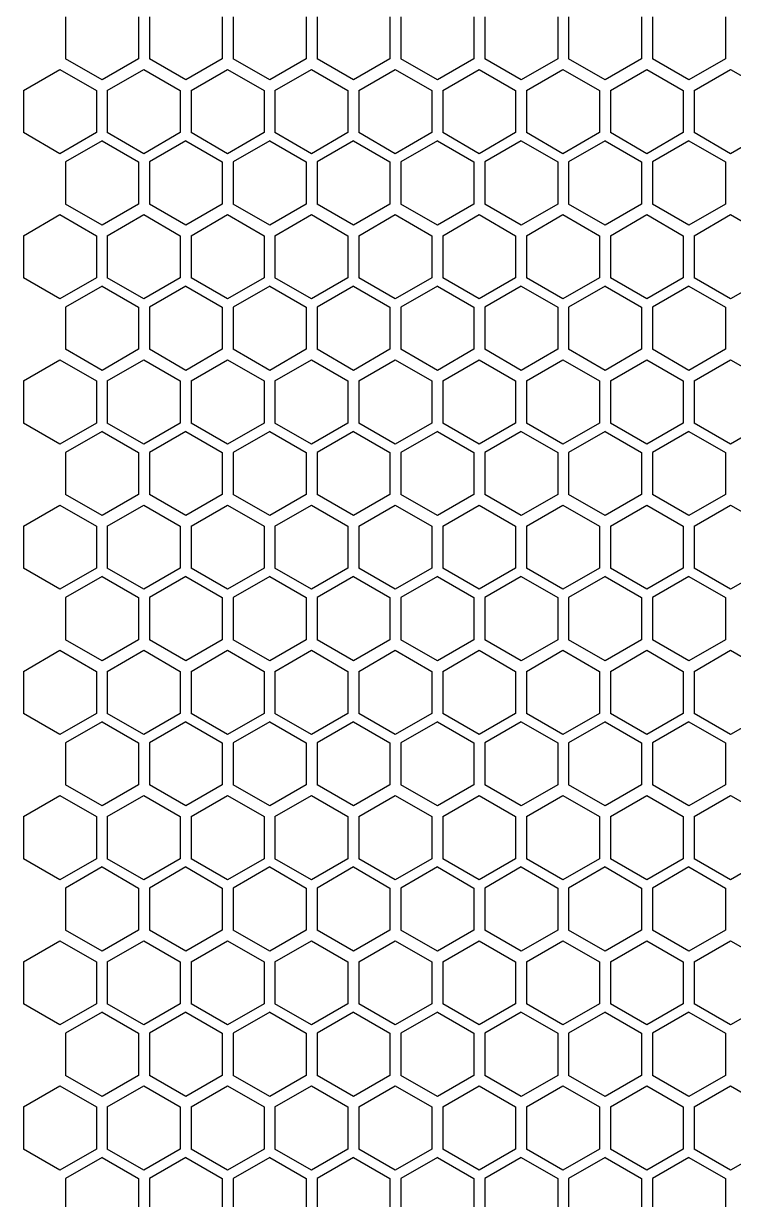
# Model space of a CAD drawing. Header units: millimetres. Extents: x 55614 to 110757, y -66981 to -47484.
# Drawn here: x 63302 to 63379.9, y -50502.5 to -50373.5 of the extents above; entities that cross this region are included whole.
import ezdxf

# ---------------------------------------------------------------- set-up
doc = ezdxf.new("R2010")
doc.units = ezdxf.units.MM
doc.layers.add('4215-0412-2_0', color=7, linetype='Continuous')
doc.layers.add('THICK', color=7, linetype='Continuous', lineweight=0)

# ---------------------------------------------------------------- blocks, each defined once
blk = doc.blocks.new('2-1725')
at = {"layer": '4215-0412-2_0', "color": 7, "linetype": 'Continuous'}
for p, q in [((-17780.18, -71798.88), (-17780.18, -71803.5)), ((-17772.18, -71798.88), (-17772.18, -71803.5)), ((-17770.98, -71798.88), (-17770.98, -71803.5)), ((-17762.98, -71798.88), (-17762.98, -71803.5)), ((-17761.78, -71798.88), (-17761.78, -71803.5)), ((-17753.78, -71798.88), (-17753.78, -71803.5)), ((-17752.58, -71798.88), (-17752.58, -71803.5)), ((-17744.58, -71798.88), (-17744.58, -71803.5)), ((-17743.38, -71798.88), (-17743.38, -71803.5)), ((-17735.38, -71798.88), (-17735.38, -71803.5)), ((-17734.18, -71798.88), (-17734.18, -71803.5)), ((-17726.18, -71798.88), (-17726.18, -71803.5)), ((-17724.98, -71798.88), (-17724.98, -71803.5)), ((-17716.98, -71798.88), (-17716.98, -71803.5)), ((-17715.78, -71798.88), (-17715.78, -71803.5)), ((-17707.78, -71798.88), (-17707.78, -71803.5)), ((-17776.18, -71805.81), (-17780.18, -71803.5)), ((-17772.18, -71803.5), (-17776.18, -71805.81)), ((-17766.98, -71805.81), (-17770.98, -71803.5)), ((-17762.98, -71803.5), (-17766.98, -71805.81)), ((-17757.78, -71805.81), (-17761.78, -71803.5)), ((-17753.78, -71803.5), (-17757.78, -71805.81)), ((-17748.58, -71805.81), (-17752.58, -71803.5)), ((-17744.58, -71803.5), (-17748.58, -71805.81)), ((-17739.38, -71805.81), (-17743.38, -71803.5)), ((-17735.38, -71803.5), (-17739.38, -71805.81)), ((-17730.18, -71805.81), (-17734.18, -71803.5)), ((-17726.18, -71803.5), (-17730.18, -71805.81)), ((-17720.98, -71805.81), (-17724.98, -71803.5)), ((-17716.98, -71803.5), (-17720.98, -71805.81)), ((-17711.78, -71805.81), (-17715.78, -71803.5)), ((-17707.78, -71803.5), (-17711.78, -71805.81)), ((-17784.8, -71806.97), (-17780.8, -71804.66)), ((-17780.8, -71804.66), (-17776.8, -71806.97)), ((-17775.6, -71806.97), (-17771.6, -71804.66)), ((-17771.6, -71804.66), (-17767.6, -71806.97)), ((-17766.4, -71806.97), (-17762.4, -71804.66)), ((-17762.4, -71804.66), (-17758.4, -71806.97)), ((-17757.2, -71806.97), (-17753.2, -71804.66)), ((-17753.2, -71804.66), (-17749.2, -71806.97)), ((-17748, -71806.97), (-17744, -71804.66)), ((-17744, -71804.66), (-17740, -71806.97)), ((-17738.8, -71806.97), (-17734.8, -71804.66)), ((-17734.8, -71804.66), (-17730.8, -71806.97)), ((-17729.6, -71806.97), (-17725.6, -71804.66)), ((-17725.6, -71804.66), (-17721.6, -71806.97)), ((-17720.4, -71806.97), (-17716.4, -71804.66)), ((-17716.4, -71804.66), (-17712.4, -71806.97)), ((-17711.2, -71806.97), (-17707.2, -71804.66)), ((-17707.2, -71804.66), (-17703.2, -71806.97)), ((-17784.8, -71806.97), (-17784.8, -71811.59)), ((-17776.8, -71806.97), (-17776.8, -71811.59)), ((-17775.6, -71806.97), (-17775.6, -71811.59)), ((-17767.6, -71806.97), (-17767.6, -71811.59)), ((-17766.4, -71806.97), (-17766.4, -71811.59)), ((-17758.4, -71806.97), (-17758.4, -71811.59)), ((-17757.2, -71806.97), (-17757.2, -71811.59)), ((-17749.2, -71806.97), (-17749.2, -71811.59)), ((-17748, -71806.97), (-17748, -71811.59)), ((-17740, -71806.97), (-17740, -71811.59)), ((-17738.8, -71806.97), (-17738.8, -71811.59)), ((-17730.8, -71806.97), (-17730.8, -71811.59)), ((-17729.6, -71806.97), (-17729.6, -71811.59)), ((-17721.6, -71806.97), (-17721.6, -71811.59)), ((-17720.4, -71806.97), (-17720.4, -71811.59)), ((-17712.4, -71806.97), (-17712.4, -71811.59)), ((-17711.2, -71806.97), (-17711.2, -71811.59)), ((-17780.8, -71813.9), (-17784.8, -71811.59)), ((-17776.8, -71811.59), (-17780.8, -71813.9)), ((-17771.6, -71813.9), (-17775.6, -71811.59)), ((-17767.6, -71811.59), (-17771.6, -71813.9)), ((-17762.4, -71813.9), (-17766.4, -71811.59)), ((-17758.4, -71811.59), (-17762.4, -71813.9)), ((-17753.2, -71813.9), (-17757.2, -71811.59)), ((-17749.2, -71811.59), (-17753.2, -71813.9)), ((-17744, -71813.9), (-17748, -71811.59)), ((-17740, -71811.59), (-17744, -71813.9)), ((-17734.8, -71813.9), (-17738.8, -71811.59)), ((-17730.8, -71811.59), (-17734.8, -71813.9)), ((-17725.6, -71813.9), (-17729.6, -71811.59)), ((-17721.6, -71811.59), (-17725.6, -71813.9)), ((-17716.4, -71813.9), (-17720.4, -71811.59)), ((-17712.4, -71811.59), (-17716.4, -71813.9)), ((-17707.2, -71813.9), (-17711.2, -71811.59)), ((-17703.2, -71811.59), (-17707.2, -71813.9)), ((-17776.18, -71812.5), (-17780.18, -71814.81)), ((-17776.18, -71812.5), (-17772.18, -71814.81)), ((-17766.98, -71812.5), (-17770.98, -71814.81)), ((-17766.98, -71812.5), (-17762.98, -71814.81)), ((-17757.78, -71812.5), (-17761.78, -71814.81)), ((-17757.78, -71812.5), (-17753.78, -71814.81)), ((-17748.58, -71812.5), (-17752.58, -71814.81)), ((-17748.58, -71812.5), (-17744.58, -71814.81)), ((-17739.38, -71812.5), (-17743.38, -71814.81)), ((-17739.38, -71812.5), (-17735.38, -71814.81)), ((-17730.18, -71812.5), (-17734.18, -71814.81)), ((-17730.18, -71812.5), (-17726.18, -71814.81)), ((-17720.98, -71812.5), (-17724.98, -71814.81)), ((-17720.98, -71812.5), (-17716.98, -71814.81)), ((-17711.78, -71812.5), (-17715.78, -71814.81)), ((-17711.78, -71812.5), (-17707.78, -71814.81)), ((-17780.18, -71814.81), (-17780.18, -71819.43)), ((-17772.18, -71814.81), (-17772.18, -71819.43)), ((-17770.98, -71814.81), (-17770.98, -71819.43)), ((-17762.98, -71814.81), (-17762.98, -71819.43)), ((-17761.78, -71814.81), (-17761.78, -71819.43)), ((-17753.78, -71814.81), (-17753.78, -71819.43)), ((-17752.58, -71814.81), (-17752.58, -71819.43)), ((-17744.58, -71814.81), (-17744.58, -71819.43)), ((-17743.38, -71814.81), (-17743.38, -71819.43)), ((-17735.38, -71814.81), (-17735.38, -71819.43)), ((-17734.18, -71814.81), (-17734.18, -71819.43)), ((-17726.18, -71814.81), (-17726.18, -71819.43)), ((-17724.98, -71814.81), (-17724.98, -71819.43)), ((-17716.98, -71814.81), (-17716.98, -71819.43)), ((-17715.78, -71814.81), (-17715.78, -71819.43)), ((-17707.78, -71814.81), (-17707.78, -71819.43)), ((-17776.18, -71821.74), (-17780.18, -71819.43)), ((-17772.18, -71819.43), (-17776.18, -71821.74)), ((-17766.98, -71821.74), (-17770.98, -71819.43)), ((-17762.98, -71819.43), (-17766.98, -71821.74)), ((-17757.78, -71821.74), (-17761.78, -71819.43)), ((-17753.78, -71819.43), (-17757.78, -71821.74)), ((-17748.58, -71821.74), (-17752.58, -71819.43)), ((-17744.58, -71819.43), (-17748.58, -71821.74)), ((-17739.38, -71821.74), (-17743.38, -71819.43)), ((-17735.38, -71819.43), (-17739.38, -71821.74)), ((-17730.18, -71821.74), (-17734.18, -71819.43)), ((-17726.18, -71819.43), (-17730.18, -71821.74)), ((-17720.98, -71821.74), (-17724.98, -71819.43)), ((-17716.98, -71819.43), (-17720.98, -71821.74)), ((-17711.78, -71821.74), (-17715.78, -71819.43)), ((-17707.78, -71819.43), (-17711.78, -71821.74)), ((-17784.8, -71822.9), (-17780.8, -71820.59)), ((-17780.8, -71820.59), (-17776.8, -71822.9)), ((-17775.6, -71822.9), (-17771.6, -71820.59)), ((-17771.6, -71820.59), (-17767.6, -71822.9)), ((-17766.4, -71822.9), (-17762.4, -71820.59)), ((-17762.4, -71820.59), (-17758.4, -71822.9)), ((-17757.2, -71822.9), (-17753.2, -71820.59)), ((-17753.2, -71820.59), (-17749.2, -71822.9)), ((-17748, -71822.9), (-17744, -71820.59)), ((-17744, -71820.59), (-17740, -71822.9)), ((-17738.8, -71822.9), (-17734.8, -71820.59)), ((-17734.8, -71820.59), (-17730.8, -71822.9)), ((-17729.6, -71822.9), (-17725.6, -71820.59)), ((-17725.6, -71820.59), (-17721.6, -71822.9)), ((-17720.4, -71822.9), (-17716.4, -71820.59)), ((-17716.4, -71820.59), (-17712.4, -71822.9)), ((-17711.2, -71822.9), (-17707.2, -71820.59)), ((-17707.2, -71820.59), (-17703.2, -71822.9)), ((-17784.8, -71822.9), (-17784.8, -71827.52)), ((-17776.8, -71822.9), (-17776.8, -71827.52)), ((-17775.6, -71822.9), (-17775.6, -71827.52)), ((-17767.6, -71822.9), (-17767.6, -71827.52)), ((-17766.4, -71822.9), (-17766.4, -71827.52)), ((-17758.4, -71822.9), (-17758.4, -71827.52)), ((-17757.2, -71822.9), (-17757.2, -71827.52)), ((-17749.2, -71822.9), (-17749.2, -71827.52)), ((-17748, -71822.9), (-17748, -71827.52)), ((-17740, -71822.9), (-17740, -71827.52)), ((-17738.8, -71822.9), (-17738.8, -71827.52)), ((-17730.8, -71822.9), (-17730.8, -71827.52)), ((-17729.6, -71822.9), (-17729.6, -71827.52)), ((-17721.6, -71822.9), (-17721.6, -71827.52)), ((-17720.4, -71822.9), (-17720.4, -71827.52)), ((-17712.4, -71822.9), (-17712.4, -71827.52)), ((-17711.2, -71822.9), (-17711.2, -71827.52)), ((-17780.8, -71829.83), (-17784.8, -71827.52)), ((-17776.8, -71827.52), (-17780.8, -71829.83)), ((-17776.18, -71828.43), (-17780.18, -71830.74)), ((-17776.18, -71828.43), (-17772.18, -71830.74)), ((-17771.6, -71829.83), (-17775.6, -71827.52)), ((-17767.6, -71827.52), (-17771.6, -71829.83)), ((-17766.98, -71828.43), (-17770.98, -71830.74)), ((-17766.98, -71828.43), (-17762.98, -71830.74)), ((-17762.4, -71829.83), (-17766.4, -71827.52)), ((-17758.4, -71827.52), (-17762.4, -71829.83)), ((-17757.78, -71828.43), (-17761.78, -71830.74)), ((-17757.78, -71828.43), (-17753.78, -71830.74)), ((-17753.2, -71829.83), (-17757.2, -71827.52)), ((-17749.2, -71827.52), (-17753.2, -71829.83)), ((-17748.58, -71828.43), (-17752.58, -71830.74)), ((-17748.58, -71828.43), (-17744.58, -71830.74)), ((-17744, -71829.83), (-17748, -71827.52)), ((-17740, -71827.52), (-17744, -71829.83)), ((-17739.38, -71828.43), (-17743.38, -71830.74)), ((-17739.38, -71828.43), (-17735.38, -71830.74)), ((-17734.8, -71829.83), (-17738.8, -71827.52)), ((-17730.8, -71827.52), (-17734.8, -71829.83)), ((-17730.18, -71828.43), (-17734.18, -71830.74)), ((-17730.18, -71828.43), (-17726.18, -71830.74)), ((-17725.6, -71829.83), (-17729.6, -71827.52)), ((-17721.6, -71827.52), (-17725.6, -71829.83)), ((-17720.98, -71828.43), (-17724.98, -71830.74)), ((-17720.98, -71828.43), (-17716.98, -71830.74)), ((-17716.4, -71829.83), (-17720.4, -71827.52)), ((-17712.4, -71827.52), (-17716.4, -71829.83)), ((-17711.78, -71828.43), (-17715.78, -71830.74)), ((-17711.78, -71828.43), (-17707.78, -71830.74)), ((-17707.2, -71829.83), (-17711.2, -71827.52)), ((-17703.2, -71827.52), (-17707.2, -71829.83)), ((-17780.18, -71830.74), (-17780.18, -71835.36)), ((-17772.18, -71830.74), (-17772.18, -71835.36)), ((-17770.98, -71830.74), (-17770.98, -71835.36)), ((-17762.98, -71830.74), (-17762.98, -71835.36)), ((-17761.78, -71830.74), (-17761.78, -71835.36)), ((-17753.78, -71830.74), (-17753.78, -71835.36)), ((-17752.58, -71830.74), (-17752.58, -71835.36)), ((-17744.58, -71830.74), (-17744.58, -71835.36)), ((-17743.38, -71830.74), (-17743.38, -71835.36)), ((-17735.38, -71830.74), (-17735.38, -71835.36)), ((-17734.18, -71830.74), (-17734.18, -71835.36)), ((-17726.18, -71830.74), (-17726.18, -71835.36)), ((-17724.98, -71830.74), (-17724.98, -71835.36)), ((-17716.98, -71830.74), (-17716.98, -71835.36)), ((-17715.78, -71830.74), (-17715.78, -71835.36)), ((-17707.78, -71830.74), (-17707.78, -71835.36)), ((-17776.18, -71837.67), (-17780.18, -71835.36)), ((-17772.18, -71835.36), (-17776.18, -71837.67)), ((-17766.98, -71837.67), (-17770.98, -71835.36)), ((-17762.98, -71835.36), (-17766.98, -71837.67)), ((-17757.78, -71837.67), (-17761.78, -71835.36)), ((-17753.78, -71835.36), (-17757.78, -71837.67)), ((-17748.58, -71837.67), (-17752.58, -71835.36)), ((-17744.58, -71835.36), (-17748.58, -71837.67)), ((-17739.38, -71837.67), (-17743.38, -71835.36)), ((-17735.38, -71835.36), (-17739.38, -71837.67)), ((-17730.18, -71837.67), (-17734.18, -71835.36)), ((-17726.18, -71835.36), (-17730.18, -71837.67)), ((-17720.98, -71837.67), (-17724.98, -71835.36)), ((-17716.98, -71835.36), (-17720.98, -71837.67)), ((-17711.78, -71837.67), (-17715.78, -71835.36)), ((-17707.78, -71835.36), (-17711.78, -71837.67)), ((-17784.8, -71838.83), (-17780.8, -71836.52)), ((-17780.8, -71836.52), (-17776.8, -71838.83)), ((-17775.6, -71838.83), (-17771.6, -71836.52)), ((-17771.6, -71836.52), (-17767.6, -71838.83)), ((-17766.4, -71838.83), (-17762.4, -71836.52)), ((-17762.4, -71836.52), (-17758.4, -71838.83)), ((-17757.2, -71838.83), (-17753.2, -71836.52)), ((-17753.2, -71836.52), (-17749.2, -71838.83)), ((-17748, -71838.83), (-17744, -71836.52)), ((-17744, -71836.52), (-17740, -71838.83)), ((-17738.8, -71838.83), (-17734.8, -71836.52)), ((-17734.8, -71836.52), (-17730.8, -71838.83)), ((-17729.6, -71838.83), (-17725.6, -71836.52)), ((-17725.6, -71836.52), (-17721.6, -71838.83)), ((-17720.4, -71838.83), (-17716.4, -71836.52)), ((-17716.4, -71836.52), (-17712.4, -71838.83)), ((-17711.2, -71838.83), (-17707.2, -71836.52)), ((-17707.2, -71836.52), (-17703.2, -71838.83)), ((-17784.8, -71838.83), (-17784.8, -71843.45)), ((-17776.8, -71838.83), (-17776.8, -71843.45)), ((-17775.6, -71838.83), (-17775.6, -71843.45)), ((-17767.6, -71838.83), (-17767.6, -71843.45)), ((-17766.4, -71838.83), (-17766.4, -71843.45)), ((-17758.4, -71838.83), (-17758.4, -71843.45)), ((-17757.2, -71838.83), (-17757.2, -71843.45)), ((-17749.2, -71838.83), (-17749.2, -71843.45)), ((-17748, -71838.83), (-17748, -71843.45)), ((-17740, -71838.83), (-17740, -71843.45)), ((-17738.8, -71838.83), (-17738.8, -71843.45)), ((-17730.8, -71838.83), (-17730.8, -71843.45)), ((-17729.6, -71838.83), (-17729.6, -71843.45)), ((-17721.6, -71838.83), (-17721.6, -71843.45)), ((-17720.4, -71838.83), (-17720.4, -71843.45)), ((-17712.4, -71838.83), (-17712.4, -71843.45)), ((-17711.2, -71838.83), (-17711.2, -71843.45)), ((-17780.8, -71845.76), (-17784.8, -71843.45)), ((-17776.8, -71843.45), (-17780.8, -71845.76)), ((-17771.6, -71845.76), (-17775.6, -71843.45)), ((-17767.6, -71843.45), (-17771.6, -71845.76)), ((-17762.4, -71845.76), (-17766.4, -71843.45)), ((-17758.4, -71843.45), (-17762.4, -71845.76)), ((-17753.2, -71845.76), (-17757.2, -71843.45)), ((-17749.2, -71843.45), (-17753.2, -71845.76)), ((-17744, -71845.76), (-17748, -71843.45)), ((-17740, -71843.45), (-17744, -71845.76)), ((-17734.8, -71845.76), (-17738.8, -71843.45)), ((-17730.8, -71843.45), (-17734.8, -71845.76)), ((-17725.6, -71845.76), (-17729.6, -71843.45)), ((-17721.6, -71843.45), (-17725.6, -71845.76)), ((-17716.4, -71845.76), (-17720.4, -71843.45)), ((-17712.4, -71843.45), (-17716.4, -71845.76)), ((-17707.2, -71845.76), (-17711.2, -71843.45)), ((-17703.2, -71843.45), (-17707.2, -71845.76)), ((-17776.18, -71844.36), (-17780.18, -71846.67)), ((-17776.18, -71844.36), (-17772.18, -71846.67)), ((-17766.98, -71844.36), (-17770.98, -71846.67)), ((-17766.98, -71844.36), (-17762.98, -71846.67)), ((-17757.78, -71844.36), (-17761.78, -71846.67)), ((-17757.78, -71844.36), (-17753.78, -71846.67)), ((-17748.58, -71844.36), (-17752.58, -71846.67)), ((-17748.58, -71844.36), (-17744.58, -71846.67)), ((-17739.38, -71844.36), (-17743.38, -71846.67)), ((-17739.38, -71844.36), (-17735.38, -71846.67)), ((-17730.18, -71844.36), (-17734.18, -71846.67)), ((-17730.18, -71844.36), (-17726.18, -71846.67)), ((-17720.98, -71844.36), (-17724.98, -71846.67)), ((-17720.98, -71844.36), (-17716.98, -71846.67)), ((-17711.78, -71844.36), (-17715.78, -71846.67)), ((-17711.78, -71844.36), (-17707.78, -71846.67)), ((-17780.18, -71846.67), (-17780.18, -71851.29)), ((-17772.18, -71846.67), (-17772.18, -71851.29)), ((-17770.98, -71846.67), (-17770.98, -71851.29)), ((-17762.98, -71846.67), (-17762.98, -71851.29)), ((-17761.78, -71846.67), (-17761.78, -71851.29)), ((-17753.78, -71846.67), (-17753.78, -71851.29)), ((-17752.58, -71846.67), (-17752.58, -71851.29)), ((-17744.58, -71846.67), (-17744.58, -71851.29)), ((-17743.38, -71846.67), (-17743.38, -71851.29)), ((-17735.38, -71846.67), (-17735.38, -71851.29)), ((-17734.18, -71846.67), (-17734.18, -71851.29)), ((-17726.18, -71846.67), (-17726.18, -71851.29)), ((-17724.98, -71846.67), (-17724.98, -71851.29)), ((-17716.98, -71846.67), (-17716.98, -71851.29)), ((-17715.78, -71846.67), (-17715.78, -71851.29)), ((-17707.78, -71846.67), (-17707.78, -71851.29)), ((-17776.18, -71853.6), (-17780.18, -71851.29)), ((-17772.18, -71851.29), (-17776.18, -71853.6)), ((-17766.98, -71853.6), (-17770.98, -71851.29)), ((-17762.98, -71851.29), (-17766.98, -71853.6)), ((-17757.78, -71853.6), (-17761.78, -71851.29)), ((-17753.78, -71851.29), (-17757.78, -71853.6)), ((-17748.58, -71853.6), (-17752.58, -71851.29)), ((-17744.58, -71851.29), (-17748.58, -71853.6)), ((-17739.38, -71853.6), (-17743.38, -71851.29)), ((-17735.38, -71851.29), (-17739.38, -71853.6)), ((-17730.18, -71853.6), (-17734.18, -71851.29)), ((-17726.18, -71851.29), (-17730.18, -71853.6)), ((-17720.98, -71853.6), (-17724.98, -71851.29)), ((-17716.98, -71851.29), (-17720.98, -71853.6)), ((-17711.78, -71853.6), (-17715.78, -71851.29)), ((-17707.78, -71851.29), (-17711.78, -71853.6)), ((-17784.8, -71854.76), (-17780.8, -71852.45)), ((-17780.8, -71852.45), (-17776.8, -71854.76)), ((-17775.6, -71854.76), (-17771.6, -71852.45)), ((-17771.6, -71852.45), (-17767.6, -71854.76)), ((-17766.4, -71854.76), (-17762.4, -71852.45)), ((-17762.4, -71852.45), (-17758.4, -71854.76)), ((-17757.2, -71854.76), (-17753.2, -71852.45)), ((-17753.2, -71852.45), (-17749.2, -71854.76)), ((-17748, -71854.76), (-17744, -71852.45)), ((-17744, -71852.45), (-17740, -71854.76)), ((-17738.8, -71854.76), (-17734.8, -71852.45)), ((-17734.8, -71852.45), (-17730.8, -71854.76)), ((-17729.6, -71854.76), (-17725.6, -71852.45)), ((-17725.6, -71852.45), (-17721.6, -71854.76)), ((-17720.4, -71854.76), (-17716.4, -71852.45)), ((-17716.4, -71852.45), (-17712.4, -71854.76)), ((-17711.2, -71854.76), (-17707.2, -71852.45)), ((-17707.2, -71852.45), (-17703.2, -71854.76)), ((-17784.8, -71854.76), (-17784.8, -71859.38)), ((-17776.8, -71854.76), (-17776.8, -71859.38)), ((-17775.6, -71854.76), (-17775.6, -71859.38)), ((-17767.6, -71854.76), (-17767.6, -71859.38)), ((-17766.4, -71854.76), (-17766.4, -71859.38)), ((-17758.4, -71854.76), (-17758.4, -71859.38)), ((-17757.2, -71854.76), (-17757.2, -71859.38)), ((-17749.2, -71854.76), (-17749.2, -71859.38)), ((-17748, -71854.76), (-17748, -71859.38)), ((-17740, -71854.76), (-17740, -71859.38)), ((-17738.8, -71854.76), (-17738.8, -71859.38)), ((-17730.8, -71854.76), (-17730.8, -71859.38)), ((-17729.6, -71854.76), (-17729.6, -71859.38)), ((-17721.6, -71854.76), (-17721.6, -71859.38)), ((-17720.4, -71854.76), (-17720.4, -71859.38)), ((-17712.4, -71854.76), (-17712.4, -71859.38)), ((-17711.2, -71854.76), (-17711.2, -71859.38)), ((-17780.8, -71861.69), (-17784.8, -71859.38)), ((-17776.8, -71859.38), (-17780.8, -71861.69)), ((-17771.6, -71861.69), (-17775.6, -71859.38)), ((-17767.6, -71859.38), (-17771.6, -71861.69)), ((-17762.4, -71861.69), (-17766.4, -71859.38)), ((-17758.4, -71859.38), (-17762.4, -71861.69)), ((-17753.2, -71861.69), (-17757.2, -71859.38)), ((-17749.2, -71859.38), (-17753.2, -71861.69)), ((-17744, -71861.69), (-17748, -71859.38)), ((-17740, -71859.38), (-17744, -71861.69)), ((-17734.8, -71861.69), (-17738.8, -71859.38)), ((-17730.8, -71859.38), (-17734.8, -71861.69)), ((-17725.6, -71861.69), (-17729.6, -71859.38)), ((-17721.6, -71859.38), (-17725.6, -71861.69)), ((-17716.4, -71861.69), (-17720.4, -71859.38)), ((-17712.4, -71859.38), (-17716.4, -71861.69)), ((-17707.2, -71861.69), (-17711.2, -71859.38)), ((-17703.2, -71859.38), (-17707.2, -71861.69)), ((-17776.18, -71860.29), (-17780.18, -71862.6)), ((-17776.18, -71860.29), (-17772.18, -71862.6)), ((-17766.98, -71860.29), (-17770.98, -71862.6)), ((-17766.98, -71860.29), (-17762.98, -71862.6)), ((-17757.78, -71860.29), (-17761.78, -71862.6)), ((-17757.78, -71860.29), (-17753.78, -71862.6)), ((-17748.58, -71860.29), (-17752.58, -71862.6)), ((-17748.58, -71860.29), (-17744.58, -71862.6)), ((-17739.38, -71860.29), (-17743.38, -71862.6)), ((-17739.38, -71860.29), (-17735.38, -71862.6)), ((-17730.18, -71860.29), (-17734.18, -71862.6)), ((-17730.18, -71860.29), (-17726.18, -71862.6)), ((-17720.98, -71860.29), (-17724.98, -71862.6)), ((-17720.98, -71860.29), (-17716.98, -71862.6)), ((-17711.78, -71860.29), (-17715.78, -71862.6)), ((-17711.78, -71860.29), (-17707.78, -71862.6)), ((-17780.18, -71862.6), (-17780.18, -71867.22)), ((-17772.18, -71862.6), (-17772.18, -71867.22)), ((-17770.98, -71862.6), (-17770.98, -71867.22)), ((-17762.98, -71862.6), (-17762.98, -71867.22)), ((-17761.78, -71862.6), (-17761.78, -71867.22)), ((-17753.78, -71862.6), (-17753.78, -71867.22)), ((-17752.58, -71862.6), (-17752.58, -71867.22)), ((-17744.58, -71862.6), (-17744.58, -71867.22)), ((-17743.38, -71862.6), (-17743.38, -71867.22)), ((-17735.38, -71862.6), (-17735.38, -71867.22)), ((-17734.18, -71862.6), (-17734.18, -71867.22)), ((-17726.18, -71862.6), (-17726.18, -71867.22)), ((-17724.98, -71862.6), (-17724.98, -71867.22)), ((-17716.98, -71862.6), (-17716.98, -71867.22)), ((-17715.78, -71862.6), (-17715.78, -71867.22)), ((-17707.78, -71862.6), (-17707.78, -71867.22)), ((-17776.18, -71869.53), (-17780.18, -71867.22)), ((-17772.18, -71867.22), (-17776.18, -71869.53)), ((-17766.98, -71869.53), (-17770.98, -71867.22)), ((-17762.98, -71867.22), (-17766.98, -71869.53)), ((-17757.78, -71869.53), (-17761.78, -71867.22)), ((-17753.78, -71867.22), (-17757.78, -71869.53)), ((-17748.58, -71869.53), (-17752.58, -71867.22)), ((-17744.58, -71867.22), (-17748.58, -71869.53)), ((-17739.38, -71869.53), (-17743.38, -71867.22)), ((-17735.38, -71867.22), (-17739.38, -71869.53)), ((-17730.18, -71869.53), (-17734.18, -71867.22)), ((-17726.18, -71867.22), (-17730.18, -71869.53)), ((-17720.98, -71869.53), (-17724.98, -71867.22)), ((-17716.98, -71867.22), (-17720.98, -71869.53)), ((-17711.78, -71869.53), (-17715.78, -71867.22)), ((-17707.78, -71867.22), (-17711.78, -71869.53)), ((-17784.8, -71870.69), (-17780.8, -71868.38)), ((-17780.8, -71868.38), (-17776.8, -71870.69)), ((-17775.6, -71870.69), (-17771.6, -71868.38)), ((-17771.6, -71868.38), (-17767.6, -71870.69)), ((-17766.4, -71870.69), (-17762.4, -71868.38)), ((-17762.4, -71868.38), (-17758.4, -71870.69)), ((-17757.2, -71870.69), (-17753.2, -71868.38)), ((-17753.2, -71868.38), (-17749.2, -71870.69)), ((-17748, -71870.69), (-17744, -71868.38)), ((-17744, -71868.38), (-17740, -71870.69)), ((-17738.8, -71870.69), (-17734.8, -71868.38)), ((-17734.8, -71868.38), (-17730.8, -71870.69)), ((-17729.6, -71870.69), (-17725.6, -71868.38)), ((-17725.6, -71868.38), (-17721.6, -71870.69)), ((-17720.4, -71870.69), (-17716.4, -71868.38)), ((-17716.4, -71868.38), (-17712.4, -71870.69)), ((-17711.2, -71870.69), (-17707.2, -71868.38)), ((-17707.2, -71868.38), (-17703.2, -71870.69)), ((-17784.8, -71870.69), (-17784.8, -71875.31)), ((-17776.8, -71870.69), (-17776.8, -71875.31)), ((-17775.6, -71870.69), (-17775.6, -71875.31)), ((-17767.6, -71870.69), (-17767.6, -71875.31)), ((-17766.4, -71870.69), (-17766.4, -71875.31)), ((-17758.4, -71870.69), (-17758.4, -71875.31)), ((-17757.2, -71870.69), (-17757.2, -71875.31)), ((-17749.2, -71870.69), (-17749.2, -71875.31)), ((-17748, -71870.69), (-17748, -71875.31)), ((-17740, -71870.69), (-17740, -71875.31)), ((-17738.8, -71870.69), (-17738.8, -71875.31)), ((-17730.8, -71870.69), (-17730.8, -71875.31)), ((-17729.6, -71870.69), (-17729.6, -71875.31)), ((-17721.6, -71870.69), (-17721.6, -71875.31)), ((-17720.4, -71870.69), (-17720.4, -71875.31)), ((-17712.4, -71870.69), (-17712.4, -71875.31)), ((-17711.2, -71870.69), (-17711.2, -71875.31)), ((-17780.8, -71877.62), (-17784.8, -71875.31)), ((-17776.8, -71875.31), (-17780.8, -71877.62)), ((-17776.18, -71876.22), (-17780.18, -71878.53)), ((-17776.18, -71876.22), (-17772.18, -71878.53)), ((-17771.6, -71877.62), (-17775.6, -71875.31)), ((-17767.6, -71875.31), (-17771.6, -71877.62)), ((-17766.98, -71876.22), (-17770.98, -71878.53)), ((-17766.98, -71876.22), (-17762.98, -71878.53)), ((-17762.4, -71877.62), (-17766.4, -71875.31)), ((-17758.4, -71875.31), (-17762.4, -71877.62)), ((-17757.78, -71876.22), (-17761.78, -71878.53)), ((-17757.78, -71876.22), (-17753.78, -71878.53)), ((-17753.2, -71877.62), (-17757.2, -71875.31)), ((-17749.2, -71875.31), (-17753.2, -71877.62)), ((-17748.58, -71876.22), (-17752.58, -71878.53)), ((-17748.58, -71876.22), (-17744.58, -71878.53)), ((-17744, -71877.62), (-17748, -71875.31)), ((-17740, -71875.31), (-17744, -71877.62)), ((-17739.38, -71876.22), (-17743.38, -71878.53)), ((-17739.38, -71876.22), (-17735.38, -71878.53)), ((-17734.8, -71877.62), (-17738.8, -71875.31)), ((-17730.8, -71875.31), (-17734.8, -71877.62)), ((-17730.18, -71876.22), (-17734.18, -71878.53)), ((-17730.18, -71876.22), (-17726.18, -71878.53)), ((-17725.6, -71877.62), (-17729.6, -71875.31)), ((-17721.6, -71875.31), (-17725.6, -71877.62)), ((-17720.98, -71876.22), (-17724.98, -71878.53)), ((-17720.98, -71876.22), (-17716.98, -71878.53)), ((-17716.4, -71877.62), (-17720.4, -71875.31)), ((-17712.4, -71875.31), (-17716.4, -71877.62)), ((-17711.78, -71876.22), (-17715.78, -71878.53)), ((-17711.78, -71876.22), (-17707.78, -71878.53)), ((-17707.2, -71877.62), (-17711.2, -71875.31)), ((-17703.2, -71875.31), (-17707.2, -71877.62)), ((-17780.18, -71878.53), (-17780.18, -71883.15)), ((-17772.18, -71878.53), (-17772.18, -71883.15)), ((-17770.98, -71878.53), (-17770.98, -71883.15)), ((-17762.98, -71878.53), (-17762.98, -71883.15)), ((-17761.78, -71878.53), (-17761.78, -71883.15)), ((-17753.78, -71878.53), (-17753.78, -71883.15)), ((-17752.58, -71878.53), (-17752.58, -71883.15)), ((-17744.58, -71878.53), (-17744.58, -71883.15)), ((-17743.38, -71878.53), (-17743.38, -71883.15)), ((-17735.38, -71878.53), (-17735.38, -71883.15)), ((-17734.18, -71878.53), (-17734.18, -71883.15)), ((-17726.18, -71878.53), (-17726.18, -71883.15)), ((-17724.98, -71878.53), (-17724.98, -71883.15)), ((-17716.98, -71878.53), (-17716.98, -71883.15)), ((-17715.78, -71878.53), (-17715.78, -71883.15)), ((-17707.78, -71878.53), (-17707.78, -71883.15)), ((-17776.18, -71885.46), (-17780.18, -71883.15)), ((-17772.18, -71883.15), (-17776.18, -71885.46)), ((-17766.98, -71885.46), (-17770.98, -71883.15)), ((-17762.98, -71883.15), (-17766.98, -71885.46)), ((-17757.78, -71885.46), (-17761.78, -71883.15)), ((-17753.78, -71883.15), (-17757.78, -71885.46)), ((-17748.58, -71885.46), (-17752.58, -71883.15)), ((-17744.58, -71883.15), (-17748.58, -71885.46)), ((-17739.38, -71885.46), (-17743.38, -71883.15)), ((-17735.38, -71883.15), (-17739.38, -71885.46)), ((-17730.18, -71885.46), (-17734.18, -71883.15)), ((-17726.18, -71883.15), (-17730.18, -71885.46)), ((-17720.98, -71885.46), (-17724.98, -71883.15)), ((-17716.98, -71883.15), (-17720.98, -71885.46)), ((-17711.78, -71885.46), (-17715.78, -71883.15)), ((-17707.78, -71883.15), (-17711.78, -71885.46)), ((-17784.8, -71886.62), (-17780.8, -71884.31)), ((-17780.8, -71884.31), (-17776.8, -71886.62)), ((-17775.6, -71886.62), (-17771.6, -71884.31)), ((-17771.6, -71884.31), (-17767.6, -71886.62)), ((-17766.4, -71886.62), (-17762.4, -71884.31)), ((-17762.4, -71884.31), (-17758.4, -71886.62)), ((-17757.2, -71886.62), (-17753.2, -71884.31)), ((-17753.2, -71884.31), (-17749.2, -71886.62)), ((-17748, -71886.62), (-17744, -71884.31)), ((-17744, -71884.31), (-17740, -71886.62)), ((-17738.8, -71886.62), (-17734.8, -71884.31)), ((-17734.8, -71884.31), (-17730.8, -71886.62)), ((-17729.6, -71886.62), (-17725.6, -71884.31)), ((-17725.6, -71884.31), (-17721.6, -71886.62)), ((-17720.4, -71886.62), (-17716.4, -71884.31)), ((-17716.4, -71884.31), (-17712.4, -71886.62)), ((-17711.2, -71886.62), (-17707.2, -71884.31)), ((-17707.2, -71884.31), (-17703.2, -71886.62)), ((-17784.8, -71886.62), (-17784.8, -71891.24)), ((-17776.8, -71886.62), (-17776.8, -71891.24)), ((-17775.6, -71886.62), (-17775.6, -71891.24)), ((-17767.6, -71886.62), (-17767.6, -71891.24)), ((-17766.4, -71886.62), (-17766.4, -71891.24)), ((-17758.4, -71886.62), (-17758.4, -71891.24)), ((-17757.2, -71886.62), (-17757.2, -71891.24)), ((-17749.2, -71886.62), (-17749.2, -71891.24)), ((-17748, -71886.62), (-17748, -71891.24)), ((-17740, -71886.62), (-17740, -71891.24)), ((-17738.8, -71886.62), (-17738.8, -71891.24)), ((-17730.8, -71886.62), (-17730.8, -71891.24)), ((-17729.6, -71886.62), (-17729.6, -71891.24)), ((-17721.6, -71886.62), (-17721.6, -71891.24)), ((-17720.4, -71886.62), (-17720.4, -71891.24)), ((-17712.4, -71886.62), (-17712.4, -71891.24)), ((-17711.2, -71886.62), (-17711.2, -71891.24)), ((-17780.8, -71893.55), (-17784.8, -71891.24)), ((-17776.8, -71891.24), (-17780.8, -71893.55)), ((-17771.6, -71893.55), (-17775.6, -71891.24)), ((-17767.6, -71891.24), (-17771.6, -71893.55)), ((-17762.4, -71893.55), (-17766.4, -71891.24)), ((-17758.4, -71891.24), (-17762.4, -71893.55)), ((-17753.2, -71893.55), (-17757.2, -71891.24)), ((-17749.2, -71891.24), (-17753.2, -71893.55)), ((-17744, -71893.55), (-17748, -71891.24)), ((-17740, -71891.24), (-17744, -71893.55)), ((-17734.8, -71893.55), (-17738.8, -71891.24)), ((-17730.8, -71891.24), (-17734.8, -71893.55)), ((-17725.6, -71893.55), (-17729.6, -71891.24)), ((-17721.6, -71891.24), (-17725.6, -71893.55)), ((-17716.4, -71893.55), (-17720.4, -71891.24)), ((-17712.4, -71891.24), (-17716.4, -71893.55)), ((-17707.2, -71893.55), (-17711.2, -71891.24)), ((-17703.2, -71891.24), (-17707.2, -71893.55)), ((-17776.18, -71892.15), (-17780.18, -71894.46)), ((-17776.18, -71892.15), (-17772.18, -71894.46)), ((-17766.98, -71892.15), (-17770.98, -71894.46)), ((-17766.98, -71892.15), (-17762.98, -71894.46)), ((-17757.78, -71892.15), (-17761.78, -71894.46)), ((-17757.78, -71892.15), (-17753.78, -71894.46)), ((-17748.58, -71892.15), (-17752.58, -71894.46)), ((-17748.58, -71892.15), (-17744.58, -71894.46)), ((-17739.38, -71892.15), (-17743.38, -71894.46)), ((-17739.38, -71892.15), (-17735.38, -71894.46)), ((-17730.18, -71892.15), (-17734.18, -71894.46)), ((-17730.18, -71892.15), (-17726.18, -71894.46)), ((-17720.98, -71892.15), (-17724.98, -71894.46)), ((-17720.98, -71892.15), (-17716.98, -71894.46)), ((-17711.78, -71892.15), (-17715.78, -71894.46)), ((-17711.78, -71892.15), (-17707.78, -71894.46)), ((-17780.18, -71894.46), (-17780.18, -71899.08)), ((-17772.18, -71894.46), (-17772.18, -71899.08)), ((-17770.98, -71894.46), (-17770.98, -71899.08)), ((-17762.98, -71894.46), (-17762.98, -71899.08)), ((-17761.78, -71894.46), (-17761.78, -71899.08)), ((-17753.78, -71894.46), (-17753.78, -71899.08)), ((-17752.58, -71894.46), (-17752.58, -71899.08)), ((-17744.58, -71894.46), (-17744.58, -71899.08)), ((-17743.38, -71894.46), (-17743.38, -71899.08)), ((-17735.38, -71894.46), (-17735.38, -71899.08)), ((-17734.18, -71894.46), (-17734.18, -71899.08)), ((-17726.18, -71894.46), (-17726.18, -71899.08)), ((-17724.98, -71894.46), (-17724.98, -71899.08)), ((-17716.98, -71894.46), (-17716.98, -71899.08)), ((-17715.78, -71894.46), (-17715.78, -71899.08)), ((-17707.78, -71894.46), (-17707.78, -71899.08)), ((-17776.18, -71901.39), (-17780.18, -71899.08)), ((-17772.18, -71899.08), (-17776.18, -71901.39)), ((-17766.98, -71901.39), (-17770.98, -71899.08)), ((-17762.98, -71899.08), (-17766.98, -71901.39)), ((-17757.78, -71901.39), (-17761.78, -71899.08)), ((-17753.78, -71899.08), (-17757.78, -71901.39)), ((-17748.58, -71901.39), (-17752.58, -71899.08)), ((-17744.58, -71899.08), (-17748.58, -71901.39)), ((-17739.38, -71901.39), (-17743.38, -71899.08)), ((-17735.38, -71899.08), (-17739.38, -71901.39)), ((-17730.18, -71901.39), (-17734.18, -71899.08)), ((-17726.18, -71899.08), (-17730.18, -71901.39)), ((-17720.98, -71901.39), (-17724.98, -71899.08)), ((-17716.98, -71899.08), (-17720.98, -71901.39)), ((-17711.78, -71901.39), (-17715.78, -71899.08)), ((-17707.78, -71899.08), (-17711.78, -71901.39)), ((-17784.8, -71902.55), (-17780.8, -71900.24)), ((-17780.8, -71900.24), (-17776.8, -71902.55)), ((-17775.6, -71902.55), (-17771.6, -71900.24)), ((-17771.6, -71900.24), (-17767.6, -71902.55)), ((-17766.4, -71902.55), (-17762.4, -71900.24)), ((-17762.4, -71900.24), (-17758.4, -71902.55)), ((-17757.2, -71902.55), (-17753.2, -71900.24)), ((-17753.2, -71900.24), (-17749.2, -71902.55)), ((-17748, -71902.55), (-17744, -71900.24)), ((-17744, -71900.24), (-17740, -71902.55)), ((-17738.8, -71902.55), (-17734.8, -71900.24)), ((-17734.8, -71900.24), (-17730.8, -71902.55)), ((-17729.6, -71902.55), (-17725.6, -71900.24)), ((-17725.6, -71900.24), (-17721.6, -71902.55)), ((-17720.4, -71902.55), (-17716.4, -71900.24)), ((-17716.4, -71900.24), (-17712.4, -71902.55)), ((-17711.2, -71902.55), (-17707.2, -71900.24)), ((-17707.2, -71900.24), (-17703.2, -71902.55)), ((-17784.8, -71902.55), (-17784.8, -71907.17)), ((-17776.8, -71902.55), (-17776.8, -71907.17)), ((-17775.6, -71902.55), (-17775.6, -71907.17)), ((-17767.6, -71902.55), (-17767.6, -71907.17)), ((-17766.4, -71902.55), (-17766.4, -71907.17)), ((-17758.4, -71902.55), (-17758.4, -71907.17)), ((-17757.2, -71902.55), (-17757.2, -71907.17)), ((-17749.2, -71902.55), (-17749.2, -71907.17)), ((-17748, -71902.55), (-17748, -71907.17)), ((-17740, -71902.55), (-17740, -71907.17)), ((-17738.8, -71902.55), (-17738.8, -71907.17)), ((-17730.8, -71902.55), (-17730.8, -71907.17)), ((-17729.6, -71902.55), (-17729.6, -71907.17)), ((-17721.6, -71902.55), (-17721.6, -71907.17)), ((-17720.4, -71902.55), (-17720.4, -71907.17)), ((-17712.4, -71902.55), (-17712.4, -71907.17)), ((-17711.2, -71902.55), (-17711.2, -71907.17)), ((-17780.8, -71909.48), (-17784.8, -71907.17)), ((-17776.8, -71907.17), (-17780.8, -71909.48)), ((-17771.6, -71909.48), (-17775.6, -71907.17)), ((-17767.6, -71907.17), (-17771.6, -71909.48)), ((-17762.4, -71909.48), (-17766.4, -71907.17)), ((-17758.4, -71907.17), (-17762.4, -71909.48)), ((-17753.2, -71909.48), (-17757.2, -71907.17)), ((-17749.2, -71907.17), (-17753.2, -71909.48)), ((-17744, -71909.48), (-17748, -71907.17)), ((-17740, -71907.17), (-17744, -71909.48)), ((-17734.8, -71909.48), (-17738.8, -71907.17)), ((-17730.8, -71907.17), (-17734.8, -71909.48)), ((-17725.6, -71909.48), (-17729.6, -71907.17)), ((-17721.6, -71907.17), (-17725.6, -71909.48)), ((-17716.4, -71909.48), (-17720.4, -71907.17)), ((-17712.4, -71907.17), (-17716.4, -71909.48)), ((-17707.2, -71909.48), (-17711.2, -71907.17)), ((-17703.2, -71907.17), (-17707.2, -71909.48)), ((-17776.18, -71908.08), (-17780.18, -71910.39)), ((-17776.18, -71908.08), (-17772.18, -71910.39)), ((-17766.98, -71908.08), (-17770.98, -71910.39)), ((-17766.98, -71908.08), (-17762.98, -71910.39)), ((-17757.78, -71908.08), (-17761.78, -71910.39)), ((-17757.78, -71908.08), (-17753.78, -71910.39)), ((-17748.58, -71908.08), (-17752.58, -71910.39)), ((-17748.58, -71908.08), (-17744.58, -71910.39)), ((-17739.38, -71908.08), (-17743.38, -71910.39)), ((-17739.38, -71908.08), (-17735.38, -71910.39)), ((-17730.18, -71908.08), (-17734.18, -71910.39)), ((-17730.18, -71908.08), (-17726.18, -71910.39)), ((-17720.98, -71908.08), (-17724.98, -71910.39)), ((-17720.98, -71908.08), (-17716.98, -71910.39)), ((-17711.78, -71908.08), (-17715.78, -71910.39)), ((-17711.78, -71908.08), (-17707.78, -71910.39)), ((-17780.18, -71910.39), (-17780.18, -71915.01)), ((-17772.18, -71910.39), (-17772.18, -71915.01)), ((-17770.98, -71910.39), (-17770.98, -71915.01)), ((-17762.98, -71910.39), (-17762.98, -71915.01)), ((-17761.78, -71910.39), (-17761.78, -71915.01)), ((-17753.78, -71910.39), (-17753.78, -71915.01)), ((-17752.58, -71910.39), (-17752.58, -71915.01)), ((-17744.58, -71910.39), (-17744.58, -71915.01)), ((-17743.38, -71910.39), (-17743.38, -71915.01)), ((-17735.38, -71910.39), (-17735.38, -71915.01)), ((-17734.18, -71910.39), (-17734.18, -71915.01)), ((-17726.18, -71910.39), (-17726.18, -71915.01)), ((-17724.98, -71910.39), (-17724.98, -71915.01)), ((-17716.98, -71910.39), (-17716.98, -71915.01)), ((-17715.78, -71910.39), (-17715.78, -71915.01)), ((-17707.78, -71910.39), (-17707.78, -71915.01)), ((-17784.8, -71918.48), (-17780.8, -71916.17)), ((-17780.8, -71916.17), (-17776.8, -71918.48)), ((-17776.18, -71917.32), (-17780.18, -71915.01)), ((-17772.18, -71915.01), (-17776.18, -71917.32)), ((-17775.6, -71918.48), (-17771.6, -71916.17)), ((-17771.6, -71916.17), (-17767.6, -71918.48)), ((-17766.98, -71917.32), (-17770.98, -71915.01)), ((-17762.98, -71915.01), (-17766.98, -71917.32)), ((-17766.4, -71918.48), (-17762.4, -71916.17)), ((-17762.4, -71916.17), (-17758.4, -71918.48)), ((-17757.78, -71917.32), (-17761.78, -71915.01)), ((-17753.78, -71915.01), (-17757.78, -71917.32)), ((-17757.2, -71918.48), (-17753.2, -71916.17)), ((-17753.2, -71916.17), (-17749.2, -71918.48)), ((-17748.58, -71917.32), (-17752.58, -71915.01)), ((-17744.58, -71915.01), (-17748.58, -71917.32)), ((-17748, -71918.48), (-17744, -71916.17)), ((-17744, -71916.17), (-17740, -71918.48)), ((-17739.38, -71917.32), (-17743.38, -71915.01)), ((-17735.38, -71915.01), (-17739.38, -71917.32)), ((-17738.8, -71918.48), (-17734.8, -71916.17)), ((-17734.8, -71916.17), (-17730.8, -71918.48)), ((-17730.18, -71917.32), (-17734.18, -71915.01)), ((-17726.18, -71915.01), (-17730.18, -71917.32)), ((-17729.6, -71918.48), (-17725.6, -71916.17)), ((-17725.6, -71916.17), (-17721.6, -71918.48)), ((-17720.98, -71917.32), (-17724.98, -71915.01)), ((-17716.98, -71915.01), (-17720.98, -71917.32)), ((-17720.4, -71918.48), (-17716.4, -71916.17)), ((-17716.4, -71916.17), (-17712.4, -71918.48)), ((-17711.78, -71917.32), (-17715.78, -71915.01)), ((-17707.78, -71915.01), (-17711.78, -71917.32)), ((-17711.2, -71918.48), (-17707.2, -71916.17)), ((-17707.2, -71916.17), (-17703.2, -71918.48)), ((-17784.8, -71918.48), (-17784.8, -71923.1)), ((-17776.8, -71918.48), (-17776.8, -71923.1)), ((-17775.6, -71918.48), (-17775.6, -71923.1)), ((-17767.6, -71918.48), (-17767.6, -71923.1)), ((-17766.4, -71918.48), (-17766.4, -71923.1)), ((-17758.4, -71918.48), (-17758.4, -71923.1)), ((-17757.2, -71918.48), (-17757.2, -71923.1)), ((-17749.2, -71918.48), (-17749.2, -71923.1)), ((-17748, -71918.48), (-17748, -71923.1)), ((-17740, -71918.48), (-17740, -71923.1)), ((-17738.8, -71918.48), (-17738.8, -71923.1)), ((-17730.8, -71918.48), (-17730.8, -71923.1)), ((-17729.6, -71918.48), (-17729.6, -71923.1)), ((-17721.6, -71918.48), (-17721.6, -71923.1)), ((-17720.4, -71918.48), (-17720.4, -71923.1)), ((-17712.4, -71918.48), (-17712.4, -71923.1)), ((-17711.2, -71918.48), (-17711.2, -71923.1)), ((-17780.8, -71925.41), (-17784.8, -71923.1)), ((-17776.8, -71923.1), (-17780.8, -71925.41)), ((-17776.18, -71924.01), (-17780.18, -71926.32)), ((-17776.18, -71924.01), (-17772.18, -71926.32)), ((-17771.6, -71925.41), (-17775.6, -71923.1)), ((-17767.6, -71923.1), (-17771.6, -71925.41)), ((-17766.98, -71924.01), (-17770.98, -71926.32)), ((-17766.98, -71924.01), (-17762.98, -71926.32)), ((-17762.4, -71925.41), (-17766.4, -71923.1)), ((-17758.4, -71923.1), (-17762.4, -71925.41)), ((-17757.78, -71924.01), (-17761.78, -71926.32)), ((-17757.78, -71924.01), (-17753.78, -71926.32)), ((-17753.2, -71925.41), (-17757.2, -71923.1)), ((-17749.2, -71923.1), (-17753.2, -71925.41)), ((-17748.58, -71924.01), (-17752.58, -71926.32)), ((-17748.58, -71924.01), (-17744.58, -71926.32)), ((-17744, -71925.41), (-17748, -71923.1)), ((-17740, -71923.1), (-17744, -71925.41)), ((-17739.38, -71924.01), (-17743.38, -71926.32)), ((-17739.38, -71924.01), (-17735.38, -71926.32)), ((-17734.8, -71925.41), (-17738.8, -71923.1)), ((-17730.8, -71923.1), (-17734.8, -71925.41)), ((-17730.18, -71924.01), (-17734.18, -71926.32)), ((-17730.18, -71924.01), (-17726.18, -71926.32)), ((-17725.6, -71925.41), (-17729.6, -71923.1)), ((-17721.6, -71923.1), (-17725.6, -71925.41)), ((-17720.98, -71924.01), (-17724.98, -71926.32)), ((-17720.98, -71924.01), (-17716.98, -71926.32)), ((-17716.4, -71925.41), (-17720.4, -71923.1)), ((-17712.4, -71923.1), (-17716.4, -71925.41)), ((-17711.78, -71924.01), (-17715.78, -71926.32)), ((-17711.78, -71924.01), (-17707.78, -71926.32)), ((-17707.2, -71925.41), (-17711.2, -71923.1)), ((-17703.2, -71923.1), (-17707.2, -71925.41)), ((-17780.18, -71926.32), (-17780.18, -71930.94)), ((-17772.18, -71926.32), (-17772.18, -71930.94)), ((-17770.98, -71926.32), (-17770.98, -71930.94)), ((-17762.98, -71926.32), (-17762.98, -71930.94)), ((-17761.78, -71926.32), (-17761.78, -71930.94)), ((-17753.78, -71926.32), (-17753.78, -71930.94)), ((-17752.58, -71926.32), (-17752.58, -71930.94)), ((-17744.58, -71926.32), (-17744.58, -71930.94)), ((-17743.38, -71926.32), (-17743.38, -71930.94)), ((-17735.38, -71926.32), (-17735.38, -71930.94)), ((-17734.18, -71926.32), (-17734.18, -71930.94)), ((-17726.18, -71926.32), (-17726.18, -71930.94)), ((-17724.98, -71926.32), (-17724.98, -71930.94)), ((-17716.98, -71926.32), (-17716.98, -71930.94)), ((-17715.78, -71926.32), (-17715.78, -71930.94)), ((-17707.78, -71926.32), (-17707.78, -71930.94))]:
    blk.add_line(p, q, dxfattribs=at)

msp = doc.modelspace()

# ---------------------------------------------------------------- block references
at = {"layer": 'THICK', "lineweight": -3}
msp.add_blockref('2-1725', (81086.76, 21426.09), dxfattribs=at)

doc.saveas('drawing.dxf')
